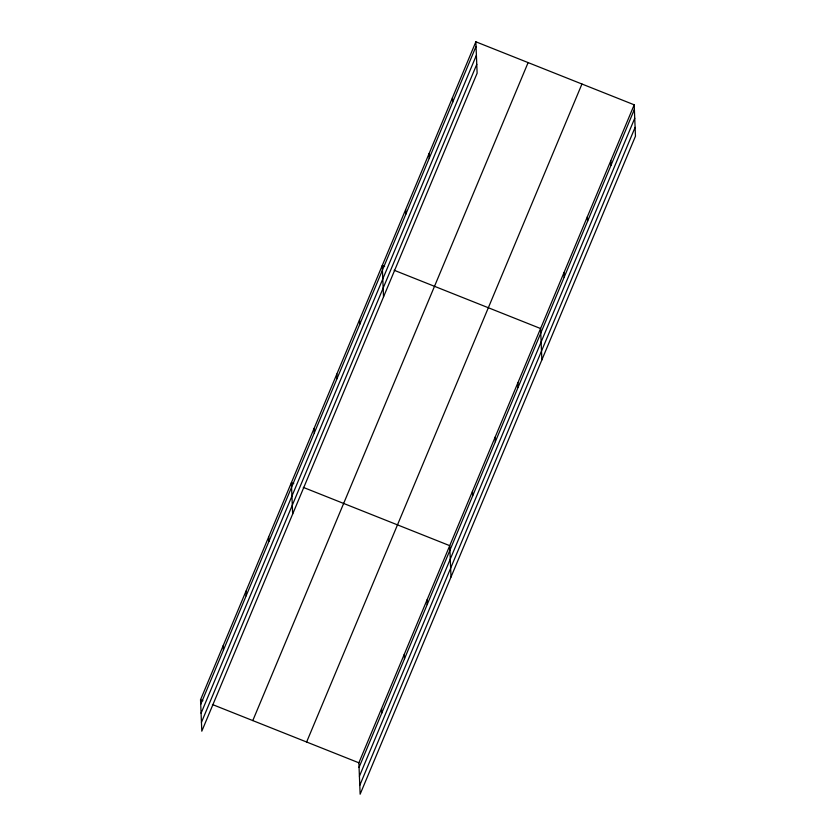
<?xml version="1.0" encoding="UTF-8"?>
<svg xmlns="http://www.w3.org/2000/svg" width="836" height="836" viewBox="0 0 836 836"><rect width="100%" height="100%" fill="white"/><g stroke="black" fill="none" stroke-linecap="round" stroke-linejoin="round"><path stroke-width="1.25" d="M475.862 41.8L477.126 73.192L201.8 731.187L200.535 699.795L475.862 41.8L634.2 104.813L635.464 136.205L360.138 794.2L358.874 762.808L634.2 104.813M200.724 704.372L476.05 46.388M201.079 713.223L476.405 55.228M201.445 722.335L476.771 64.341M252.785 720.59L528.112 62.595M306.624 742.013L581.95 84.018M359.062 767.385L634.388 109.401M359.417 776.236L634.743 118.242M359.783 785.349L635.109 127.365M384.633 266.465L382.251 265.514L383.515 296.905M394.132 270.247L540.589 328.538L541.853 359.929M293.77 483.595L291.398 482.654L292.652 514.046M303.269 487.378L449.737 545.668L450.991 577.059M200.535 699.795L202.918 700.735M212.417 704.518L358.874 762.808M610.792 160.742L610.98 165.329M587.394 216.67L587.583 221.258M563.997 272.599L564.175 277.186M517.871 382.815L518.059 387.402M495.163 437.103L495.34 441.68M472.445 491.39L472.633 495.967M452.464 97.728L452.642 102.316M429.056 153.657L429.244 158.244M427.018 599.955L427.206 604.532M405.659 209.585L405.836 214.173M404.3 654.243L404.488 658.82M381.592 708.52L381.77 713.108M359.543 319.801L359.72 324.389M336.824 374.089L337.012 378.666M314.106 428.366L314.294 432.954M268.68 536.942L268.868 541.519M245.972 591.219L246.15 595.807M223.254 645.507L223.442 650.094"/></g></svg>
